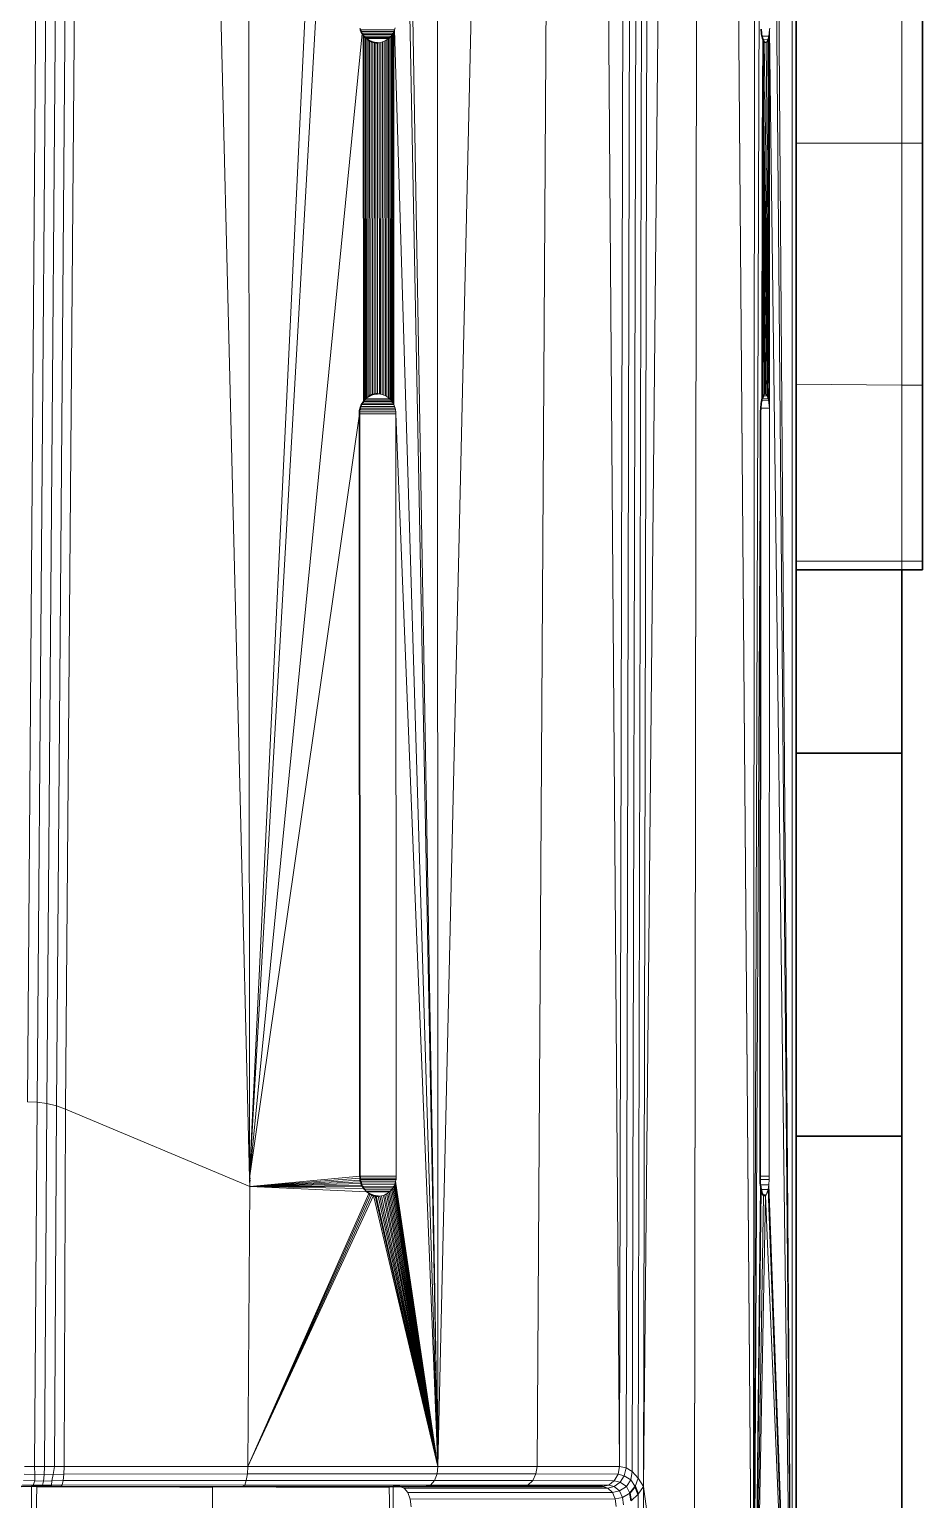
# Model space of a CAD drawing. Header units: inches. Extents: x 1 to 101, y 1 to 36.
# Drawn here: x 98.926 to 101.154, y 9.871 to 13.536 of the extents above; entities that cross this region are included whole.
import ezdxf

# ---------------------------------------------------------------- set-up
doc = ezdxf.new("R2010")
doc.units = ezdxf.units.IN
doc.header["$MEASUREMENT"] = 0
doc.layers.add('Default', color=7, linetype='Continuous')

msp = doc.modelspace()

# ---------------------------------------------------------------- linework, layer by layer
at = {"layer": 'Default', "color": 9, "lineweight": 0, "true_color": 0xcbcbcb, "transparency": 33554687}
for p, q in [((98.9209, 10.8628), (99.0297, 24.8128)), ((99.0297, 24.8128), (98.9209, 10.8628)), ((99.0546, 24.8127), (98.9454, 10.8617)), ((98.9454, 10.8617), (99.0546, 24.8127)), ((99.0794, 24.8126), (98.9697, 10.8582)), ((100.8382, 10.7772), (100.8382, 11.7314)), ((100.8382, 11.7314), (101.1015, 11.7314)), ((101.1015, 11.7314), (101.1015, 10.7772)), ((98.9209, 10.8628), (98.9454, 10.8617)), ((98.9454, 10.8617), (98.9209, 10.8628)), ((98.9454, 10.8617), (98.9387, 9.9537)), ((98.9387, 9.9537), (98.9454, 10.8617)), ((98.9697, 10.8582), (98.9454, 10.8617)), ((98.9454, 10.8617), (98.9697, 10.8582)), ((98.9697, 10.8582), (98.9635, 9.9537)), ((101.1015, 10.7772), (100.8382, 10.7772)), ((98.9387, 9.9537), (98.9138, 9.9537)), ((98.9635, 9.9537), (98.9387, 9.9537))]:
    msp.add_line(p, q, dxfattribs=at).dxf.unprotected_set("ltscale", 0)
at = {"layer": 'Default', "color": 7, "lineweight": 15, "ltscale": 5.289577, "transparency": 33554687}
for p, q in [((99.0297, 24.8128), (98.9209, 10.8628)), ((99.0546, 24.8127), (98.9454, 10.8617)), ((99.0794, 24.8126), (98.9697, 10.8582)), ((99.1041, 24.8125), (98.9934, 10.8523)), ((99.0162, 10.8441), (99.1285, 24.8124)), ((99.4669, 24.8113), (99.4751, 10.6724)), ((100.4323, 24.8171), (100.3978, 9.9537)), ((100.4139, 9.9504), (100.4488, 24.8172)), ((100.4296, 9.9407), (100.4643, 24.8173)), ((100.4442, 9.9249), (100.4787, 24.8173)), ((100.492, 24.8173), (100.4571, 9.9036)), ((99.9446, 9.9537), (99.9423, 24.7985)), ((100.192, 9.9537), (100.2853, 24.7609)), ((100.7312, 9.0087), (100.7424, 24.7424)), ((100.5835, 9.0087), (100.6049, 24.7325)), ((100.8286, 9.0419), (100.8265, 24.6963)), ((99.9446, 9.9537), (99.8332, 16.4057)), ((100.8286, 9.0419), (100.7741, 16.4057)), ((99.747, 16.3804), (99.4751, 10.6724)), ((100.7737, 15.4667), (100.8286, 9.0419)), ((99.4751, 10.6724), (99.7476, 15.4484)), ((99.8381, 15.4523), (99.9446, 9.9537)), ((100.7513, 15.4498), (100.7312, 9.0087)), ((101.1016, 14.0908), (101.1016, 13.2524)), ((99.7559, 13.5253), (99.4751, 10.6724)), ((99.7515, 13.535), (99.8365, 13.535)), ((99.7532, 13.5307), (99.8348, 13.5307)), ((99.7552, 13.5266), (99.8329, 13.5266)), ((99.7575, 13.5228), (99.8305, 13.5228)), ((99.8279, 13.5192), (99.8305, 13.5228)), ((99.8305, 13.5228), (99.8302, 12.6081)), ((99.8305, 13.5228), (99.8329, 13.5266)), ((99.8329, 13.5266), (99.8327, 12.6043)), ((99.8329, 13.5266), (99.8348, 13.5307)), ((99.8348, 13.5307), (99.8365, 13.535)), ((99.8348, 13.5307), (99.8348, 12.6003)), ((99.8365, 13.535), (99.8378, 13.5395)), ((99.8365, 13.535), (99.9446, 9.9537)), ((100.7719, 13.535), (100.77, 13.5192)), ((100.7718, 12.5917), (100.7719, 13.535)), ((100.7719, 13.535), (100.7725, 13.5389)), ((100.7719, 13.535), (100.8286, 9.0419)), ((99.7589, 12.6081), (99.7583, 13.5216)), ((99.7601, 13.5192), (99.8279, 13.5192)), ((99.7616, 12.6116), (99.761, 13.5181)), ((99.7631, 13.5159), (99.825, 13.5159)), ((99.7646, 12.6148), (99.764, 13.5149)), ((99.7662, 13.5129), (99.8219, 13.5129)), ((99.7667, 12.6168), (99.7672, 13.512)), ((99.7701, 12.6194), (99.7707, 13.5094)), ((99.7737, 12.6218), (99.7744, 13.5072)), ((99.7775, 12.6237), (99.7783, 13.5054)), ((99.7816, 12.6253), (99.7824, 13.504)), ((99.7857, 12.6264), (99.7867, 13.503)), ((99.7901, 12.6271), (99.7896, 13.5026)), ((99.794, 13.5023), (99.7985, 13.5026)), ((99.7945, 12.6273), (99.794, 13.5023)), ((99.7985, 13.5026), (99.8028, 13.5033)), ((99.7985, 13.5026), (99.799, 12.6271)), ((99.8028, 13.5033), (99.8019, 12.6267)), ((99.8028, 13.5033), (99.807, 13.5044)), ((99.807, 13.5044), (99.8061, 12.6257)), ((99.807, 13.5044), (99.811, 13.506)), ((99.811, 13.506), (99.8102, 12.6243)), ((99.811, 13.506), (99.8148, 13.5079)), ((99.8148, 13.5079), (99.8141, 12.6225)), ((99.8148, 13.5079), (99.8185, 13.5102)), ((99.8185, 13.5102), (99.8178, 12.6203)), ((99.8185, 13.5102), (99.8219, 13.5129)), ((99.8219, 13.5129), (99.8213, 12.6177)), ((99.8219, 13.5129), (99.825, 13.5159)), ((99.825, 13.5159), (99.8245, 12.6148)), ((99.825, 13.5159), (99.8279, 13.5192)), ((99.8279, 13.5192), (99.8275, 12.6116)), ((100.7529, 13.5192), (100.77, 13.5192)), ((100.7556, 13.5094), (100.7551, 13.2524)), ((100.7556, 13.5094), (100.7676, 13.5102)), ((100.7584, 13.2524), (100.7556, 13.5094)), ((100.7568, 13.2524), (100.7556, 13.5094)), ((100.7718, 12.5917), (100.7585, 13.504)), ((100.7647, 13.5044), (100.7637, 13.5033)), ((100.7718, 12.5917), (100.7637, 13.5033)), ((100.7676, 13.5102), (100.7647, 13.5044)), ((100.77, 13.5192), (100.7676, 13.5102)), ((100.7718, 12.5917), (100.7676, 13.5102)), ((100.7718, 12.5917), (100.77, 13.5192)), ((100.7551, 13.2524), (100.7541, 13.2524)), ((100.7576, 12.6271), (100.7541, 13.2524)), ((100.7568, 13.2524), (100.7551, 13.2524)), ((100.7627, 12.6267), (100.7551, 13.2524)), ((100.7551, 13.2524), (100.7597, 12.6271)), ((100.7584, 13.2524), (100.7568, 13.2524)), ((100.7658, 12.6225), (100.7568, 13.2524)), ((100.7718, 12.5917), (100.7584, 13.2524)), ((100.7684, 12.6148), (100.7584, 13.2524)), ((101.1016, 13.2524), (100.8382, 13.2524)), ((101.1016, 13.2524), (101.1016, 12.649)), ((101.1016, 13.2524), (101.1536, 13.2524)), ((101.1016, 12.649), (100.8382, 12.6512)), ((101.1016, 12.649), (101.1016, 12.21)), ((101.1536, 12.649), (101.1016, 12.649)), ((99.7589, 12.6081), (99.8302, 12.6081)), ((99.7616, 12.6116), (99.8275, 12.6116)), ((99.7646, 12.6148), (99.8245, 12.6148)), ((99.799, 12.6271), (99.7945, 12.6273)), ((99.8019, 12.6267), (99.799, 12.6271)), ((99.8061, 12.6257), (99.8019, 12.6267)), ((99.8102, 12.6243), (99.8061, 12.6257)), ((99.8141, 12.6225), (99.8102, 12.6243)), ((99.8178, 12.6203), (99.8141, 12.6225)), ((99.8213, 12.6177), (99.8178, 12.6203)), ((99.8245, 12.6148), (99.8213, 12.6177)), ((99.8245, 12.6148), (99.8275, 12.6116)), ((99.8302, 12.6081), (99.8275, 12.6116)), ((99.8327, 12.6043), (99.8302, 12.6081)), ((100.7525, 12.611), (100.7692, 12.6116)), ((100.7534, 12.6148), (100.7684, 12.6148)), ((100.7564, 12.6224), (100.7658, 12.6225)), ((100.7576, 12.6253), (100.7576, 12.6271)), ((100.7597, 12.6271), (100.7627, 12.6267)), ((100.7627, 12.6267), (100.7658, 12.6225)), ((100.7658, 12.6225), (100.7684, 12.6148)), ((100.7692, 12.6116), (100.7684, 12.6148)), ((100.7692, 12.6116), (100.7718, 12.5917)), ((99.7493, 12.5773), (99.4751, 10.6724)), ((99.8398, 12.5773), (99.7493, 12.5773)), ((99.7495, 12.5823), (99.8396, 12.5823)), ((99.7502, 12.587), (99.839, 12.587)), ((99.7512, 12.5917), (99.8379, 12.5917)), ((99.7526, 12.5961), (99.8365, 12.5961)), ((99.7544, 12.6003), (99.8348, 12.6003)), ((99.7565, 12.6043), (99.8327, 12.6043)), ((99.8327, 12.6043), (99.8348, 12.6003)), ((99.8365, 12.5961), (99.8348, 12.6003)), ((99.8379, 12.5917), (99.8365, 12.5961)), ((99.839, 12.587), (99.8379, 12.5917)), ((99.8396, 12.5823), (99.839, 12.587)), ((99.8398, 12.5773), (99.8396, 12.5823)), ((99.8409, 10.6773), (99.8398, 12.5773)), ((99.9446, 9.9537), (99.8398, 12.5773)), ((100.7501, 12.5915), (100.7718, 12.5917)), ((100.7718, 12.5917), (100.771, 10.6773)), ((100.7493, 12.5538), (100.7312, 9.0087)), ((101.1016, 12.21), (100.8382, 12.21)), ((101.1016, 12.21), (101.1016, 12.1884)), ((101.1016, 12.21), (101.1536, 12.21)), ((98.9454, 10.8617), (98.9209, 10.8628)), ((98.9387, 9.9537), (98.9454, 10.8617)), ((98.9454, 10.8617), (98.9697, 10.8582)), ((98.9635, 9.9537), (98.9697, 10.8582)), ((98.9697, 10.8582), (98.9934, 10.8523)), ((98.9882, 9.9537), (98.9934, 10.8523)), ((98.9934, 10.8523), (99.0162, 10.8441)), ((99.0128, 9.9537), (99.0162, 10.8441)), ((99.0162, 10.8441), (99.4756, 10.6514)), ((99.4751, 10.6724), (99.4752, 10.6676)), ((99.4751, 10.6724), (99.4786, 10.6724)), ((99.4752, 10.6676), (99.4753, 10.663)), ((99.4752, 10.6676), (99.4779, 10.6676)), ((99.7504, 10.6773), (99.4756, 10.6514)), ((99.4756, 10.6514), (99.7506, 10.6724)), ((99.7512, 10.6676), (99.4756, 10.6514)), ((99.7504, 10.6773), (99.8409, 10.6773)), ((99.7506, 10.6724), (99.8407, 10.6724)), ((99.751, 10.6692), (99.8403, 10.6692)), ((99.7519, 10.6645), (99.8394, 10.6645)), ((99.8394, 10.6645), (99.8382, 10.66)), ((99.8403, 10.6692), (99.8394, 10.6645)), ((99.8394, 10.6645), (99.9446, 9.9537)), ((99.8407, 10.6724), (99.8403, 10.6692)), ((99.8407, 10.6724), (99.8409, 10.6773)), ((100.7481, 10.6771), (100.771, 10.6773)), ((100.7483, 10.6688), (100.7708, 10.6692)), ((100.7708, 10.6692), (100.7699, 10.6557)), ((100.771, 10.6773), (100.7708, 10.6692)), ((99.4756, 10.6514), (99.4707, 9.9537)), ((99.7724, 10.6344), (99.4707, 9.9537)), ((99.7761, 10.6322), (99.4707, 9.9537)), ((99.4707, 9.9537), (99.78, 10.6304)), ((99.4707, 9.9537), (99.7841, 10.629)), ((99.4753, 10.663), (99.4754, 10.6586)), ((99.4753, 10.663), (99.4772, 10.663)), ((99.4754, 10.6586), (99.4756, 10.6514)), ((99.4754, 10.6586), (99.4766, 10.6586)), ((99.4756, 10.6514), (99.7523, 10.663)), ((99.7537, 10.6586), (99.4756, 10.6514)), ((99.4756, 10.6514), (99.7554, 10.6543)), ((99.7576, 10.6503), (99.4756, 10.6514)), ((99.76, 10.6466), (99.4756, 10.6514)), ((99.7679, 10.6379), (99.4756, 10.6514)), ((99.753, 10.6608), (99.8382, 10.66)), ((99.7545, 10.6564), (99.8365, 10.6557)), ((99.7565, 10.6523), (99.8345, 10.6516)), ((99.7588, 10.6484), (99.8322, 10.6478)), ((99.7613, 10.6448), (99.8296, 10.6442)), ((99.7657, 10.6399), (99.8267, 10.6409)), ((99.7679, 10.6379), (99.8236, 10.6379)), ((99.7841, 10.629), (99.9446, 9.9537)), ((99.7883, 10.628), (99.9446, 9.9537)), ((99.9446, 9.9537), (99.7912, 10.6276)), ((99.8001, 10.6276), (99.7957, 10.6273)), ((99.8045, 10.6283), (99.8001, 10.6276)), ((99.9446, 9.9537), (99.8001, 10.6276)), ((99.8087, 10.6294), (99.8045, 10.6283)), ((99.8045, 10.6283), (99.9446, 9.9537)), ((99.8127, 10.631), (99.8087, 10.6294)), ((99.9446, 9.9537), (99.8087, 10.6294)), ((99.8165, 10.6329), (99.8127, 10.631)), ((99.8127, 10.631), (99.9446, 9.9537)), ((99.8201, 10.6352), (99.8165, 10.6329)), ((99.9446, 9.9537), (99.8165, 10.6329)), ((99.8236, 10.6379), (99.8201, 10.6352)), ((99.8201, 10.6352), (99.9446, 9.9537)), ((99.8267, 10.6409), (99.8236, 10.6379)), ((99.9446, 9.9537), (99.8236, 10.6379)), ((99.8296, 10.6442), (99.8267, 10.6409)), ((99.8267, 10.6409), (99.9446, 9.9537)), ((99.8322, 10.6478), (99.8296, 10.6442)), ((99.9446, 9.9537), (99.8296, 10.6442)), ((99.8345, 10.6516), (99.8322, 10.6478)), ((99.8322, 10.6478), (99.9446, 9.9537)), ((99.8365, 10.6557), (99.8345, 10.6516)), ((99.9446, 9.9537), (99.8345, 10.6516)), ((99.8382, 10.66), (99.8365, 10.6557)), ((99.8365, 10.6557), (99.9446, 9.9537)), ((99.9446, 9.9537), (99.8382, 10.66)), ((100.7312, 9.0087), (100.7493, 10.6554)), ((100.7512, 10.6431), (100.7312, 9.0087)), ((100.7312, 9.0087), (100.7566, 10.629)), ((100.7312, 9.0087), (100.7617, 10.6283)), ((100.7493, 10.6554), (100.7699, 10.6557)), ((100.751, 10.6442), (100.7681, 10.6442)), ((100.7512, 10.6431), (100.7681, 10.6442)), ((100.7551, 10.6317), (100.7636, 10.631)), ((100.7617, 10.6283), (100.7627, 10.6296)), ((100.7617, 10.6283), (100.8286, 9.0419)), ((100.7627, 10.6296), (100.7636, 10.631)), ((100.7681, 10.6442), (100.7636, 10.631)), ((100.7699, 10.6557), (100.7681, 10.6442)), ((100.7681, 10.6442), (100.8286, 9.0419)), ((100.8286, 9.0419), (100.7699, 10.6557)), ((99.7957, 10.6273), (99.9446, 9.9537)), ((98.913, 9.9346), (98.9397, 9.9337)), ((98.9138, 9.9537), (98.9387, 9.9537)), ((98.9397, 9.9337), (98.9387, 9.9537)), ((98.9387, 9.9537), (98.9635, 9.9537)), ((98.9397, 9.9177), (98.9397, 9.9337)), ((98.9397, 9.9337), (98.9629, 9.9327)), ((98.9629, 9.9327), (98.9612, 9.9168)), ((98.9635, 9.9537), (98.9629, 9.9327)), ((98.9629, 9.9327), (98.9856, 9.9337)), ((98.9635, 9.9537), (98.9882, 9.9537)), ((98.9856, 9.9337), (98.982, 9.9177)), ((98.9882, 9.9537), (98.9856, 9.9337)), ((98.9856, 9.9337), (99.012, 9.9346)), ((99.0128, 9.9537), (98.9882, 9.9537)), ((99.012, 9.9346), (99.0103, 9.9184)), ((99.0128, 9.9537), (99.012, 9.9346)), ((99.012, 9.9346), (99.4697, 9.9353)), ((99.4707, 9.9537), (99.0128, 9.9537)), ((99.4697, 9.9353), (99.467, 9.9184)), ((99.4707, 9.9537), (99.4697, 9.9353)), ((99.4697, 9.9353), (99.9426, 9.9353)), ((99.4707, 9.9537), (99.9446, 9.9537)), ((99.9362, 9.9184), (99.9426, 9.9353)), ((99.9426, 9.9353), (99.9446, 9.9537)), ((99.9426, 9.9353), (100.1894, 9.9353)), ((100.192, 9.9537), (99.9446, 9.9537)), ((100.1812, 9.9184), (100.1894, 9.9353)), ((100.1894, 9.9353), (100.192, 9.9537)), ((100.1894, 9.9353), (100.394, 9.9344)), ((100.3978, 9.9537), (100.192, 9.9537)), ((100.394, 9.9344), (100.3847, 9.9181)), ((100.394, 9.9344), (100.3978, 9.9537)), ((100.4097, 9.9307), (100.394, 9.9344)), ((100.3978, 9.9537), (100.4139, 9.9504)), ((100.4139, 9.9504), (100.4097, 9.9307)), ((100.4296, 9.9407), (100.4139, 9.9504)), ((100.4259, 9.9202), (100.4296, 9.9407)), ((100.4296, 9.9407), (100.4442, 9.9249)), ((98.9354, 9.9074), (98.9084, 9.9075)), ((98.9111, 9.9184), (98.9397, 9.9177)), ((98.9311, 9.9042), (98.9354, 9.9074)), ((98.9311, 9.9042), (98.9311, 9.3822)), ((98.9354, 9.9074), (98.9397, 9.9177)), ((98.9587, 9.9071), (98.9354, 9.9074)), ((98.9397, 9.9177), (98.9612, 9.9168)), ((98.9587, 9.9071), (98.9555, 9.9037)), ((98.9612, 9.9168), (98.9587, 9.9071)), ((98.9814, 9.9074), (98.9587, 9.9071)), ((98.982, 9.9177), (98.9612, 9.9168)), ((98.9814, 9.9074), (98.9803, 9.9037)), ((98.982, 9.9177), (98.9814, 9.9074)), ((99.0078, 9.9075), (98.9814, 9.9074)), ((99.0103, 9.9184), (98.982, 9.9177)), ((99.0049, 9.9037), (99.0078, 9.9075)), ((99.0103, 9.9184), (99.0078, 9.9075)), ((99.0078, 9.9075), (99.4629, 9.9072)), ((99.0103, 9.9184), (99.467, 9.9184)), ((99.383, 9.9032), (99.3822, 9.3408)), ((99.4629, 9.9072), (99.4586, 9.9037)), ((99.467, 9.9184), (99.4629, 9.9072)), ((99.4629, 9.9072), (99.9265, 9.9072)), ((99.467, 9.9184), (99.9362, 9.9184)), ((99.8324, 9.5109), (99.8328, 9.9037)), ((100.3687, 9.8998), (99.8605, 9.8996)), ((99.9159, 9.9037), (99.9265, 9.9072)), ((99.9265, 9.9072), (99.9362, 9.9184)), ((99.9265, 9.9072), (100.1688, 9.9072)), ((99.9362, 9.9184), (100.1812, 9.9184)), ((100.1554, 9.9037), (100.1688, 9.9072)), ((100.1688, 9.9072), (100.1812, 9.9184)), ((100.1688, 9.9072), (100.371, 9.9074)), ((100.1812, 9.9184), (100.3847, 9.9181)), ((100.371, 9.9074), (100.3551, 9.9037)), ((100.3551, 9.9037), (100.3687, 9.8998)), ((100.3844, 9.9037), (100.3687, 9.8998)), ((100.3687, 9.8998), (100.38, 9.8888)), ((100.371, 9.9074), (100.3785, 9.9133)), ((100.371, 9.9074), (100.3844, 9.9037)), ((100.3785, 9.9133), (100.3847, 9.9181)), ((100.3844, 9.9037), (100.3993, 9.9146)), ((100.3974, 9.8928), (100.3844, 9.9037)), ((100.3847, 9.9181), (100.3993, 9.9146)), ((100.4155, 9.904), (100.3974, 9.8928)), ((100.3993, 9.9146), (100.4097, 9.9307)), ((100.3993, 9.9146), (100.4155, 9.904)), ((100.4097, 9.9307), (100.4259, 9.9202)), ((100.4259, 9.9202), (100.4155, 9.904)), ((100.4237, 9.887), (100.4155, 9.904)), ((100.4259, 9.9202), (100.4368, 9.9041)), ((100.4442, 9.9249), (100.4368, 9.9041)), ((100.4571, 9.9036), (100.4442, 9.9249)), ((100.4571, 9.9036), (100.4442, 9.8846)), ((100.4568, 9.0087), (100.4571, 9.9036)), ((100.4571, 9.9036), (100.5835, 9.0087)), ((100.38, 9.8888), (99.8696, 9.8888)), ((100.3872, 9.8726), (99.8756, 9.8725)), ((100.38, 9.8888), (100.3974, 9.8928)), ((100.3872, 9.8726), (100.38, 9.8888)), ((100.405, 9.8763), (100.3872, 9.8726)), ((100.3891, 9.8539), (100.3872, 9.8726)), ((100.3974, 9.8928), (100.405, 9.8763)), ((100.405, 9.8763), (100.4237, 9.887)), ((100.4073, 9.8577), (100.405, 9.8763)), ((100.4442, 9.8846), (100.4443, 9.0087))]:
    msp.add_line(p, q, dxfattribs=at)
at = {"layer": 'Default', "color": 9, "lineweight": 0, "true_color": 0xcacaca, "transparency": 33554687}
for p, q in [((98.9697, 10.8582), (99.0794, 24.8126)), ((99.1041, 24.8125), (98.9934, 10.8523)), ((98.9635, 9.9537), (98.9697, 10.8582)), ((98.9697, 10.8582), (98.9934, 10.8523)), ((98.9934, 10.8523), (98.9697, 10.8582)), ((98.9934, 10.8523), (98.9882, 9.9537)), ((98.9882, 9.9537), (98.9635, 9.9537))]:
    msp.add_line(p, q, dxfattribs=at).dxf.unprotected_set("ltscale", 0)
at = {"layer": 'Default', "color": 9, "lineweight": 0, "true_color": 0xc9c9c9, "transparency": 33554687}
for p, q in [((98.9934, 10.8523), (99.1041, 24.8125)), ((99.0162, 10.8441), (99.1285, 24.8124)), ((99.1285, 24.8124), (99.0162, 10.8441)), ((99.1285, 24.8124), (99.4751, 10.6724)), ((98.9882, 9.9537), (98.9934, 10.8523)), ((98.9934, 10.8523), (99.0162, 10.8441)), ((99.0162, 10.8441), (98.9934, 10.8523)), ((99.0162, 10.8441), (99.0128, 9.9537)), ((99.0128, 9.9537), (99.0162, 10.8441)), ((99.0162, 10.8441), (99.4756, 10.6514)), ((99.4756, 10.6514), (99.0162, 10.8441)), ((99.4751, 10.6724), (99.4752, 10.6676)), ((99.4752, 10.6676), (99.4753, 10.663)), ((99.4756, 10.6514), (99.4707, 9.9537)), ((99.4753, 10.663), (99.4754, 10.6586)), ((99.4754, 10.6586), (99.4756, 10.6514)), ((99.0128, 9.9537), (98.9882, 9.9537)), ((99.0103, 9.9184), (99.012, 9.9346)), ((99.012, 9.9346), (99.4697, 9.9353)), ((99.4707, 9.9537), (99.0128, 9.9537)), ((99.4697, 9.9353), (99.467, 9.9184)), ((98.9311, 9.3822), (98.9445, 9.9037)), ((98.9445, 9.9037), (98.9555, 9.9037)), ((98.9555, 9.9037), (98.9803, 9.9037)), ((98.9803, 9.9037), (99.0049, 9.9037)), ((99.0049, 9.9037), (99.3012, 9.9032)), ((99.467, 9.9184), (99.0103, 9.9184)), ((99.3012, 9.9032), (99.3238, 9.9033)), ((99.3238, 9.9033), (99.383, 9.9032)), ((99.383, 9.9032), (99.3822, 9.3408))]:
    msp.add_line(p, q, dxfattribs=at).dxf.unprotected_set("ltscale", 0)
at = {"layer": 'Default', "color": 9, "lineweight": 0, "true_color": 0xc8c8c8, "transparency": 33554687}
for p, q in [((99.4751, 10.6724), (99.1285, 24.8124)), ((99.4669, 24.8113), (99.4751, 10.6724))]:
    msp.add_line(p, q, dxfattribs=at).dxf.unprotected_set("ltscale", 0)
at = {"layer": 'Default', "color": 9, "lineweight": 0, "true_color": 0xbbbbbb, "transparency": 33554687}
for p, q in [((99.4751, 10.6724), (99.4669, 24.8113)), ((99.747, 16.3804), (99.4751, 10.6724))]:
    msp.add_line(p, q, dxfattribs=at).dxf.unprotected_set("ltscale", 0)
at = {"layer": 'Default', "color": 251, "lineweight": 0, "true_color": 0x676767, "transparency": 33554687}
for p, q in [((100.3978, 9.9537), (100.4323, 24.8171)), ((100.4139, 9.9504), (100.4488, 24.8172)), ((100.4488, 24.8172), (100.4139, 9.9504)), ((100.4643, 24.8173), (100.4296, 9.9407)), ((100.7312, 9.0087), (100.7513, 15.4498)), ((100.7509, 13.5363), (100.7517, 13.5253)), ((100.7517, 13.5253), (100.7529, 13.5192)), ((100.7529, 13.5192), (100.7531, 13.5178)), ((100.7531, 13.5178), (100.7543, 13.5137)), ((100.7556, 13.5094), (100.7541, 13.2524)), ((100.7543, 13.5137), (100.7556, 13.5094)), ((100.7541, 13.2524), (100.7534, 12.6148)), ((100.752, 12.6084), (100.7509, 12.603)), ((100.7525, 12.611), (100.752, 12.6084)), ((100.753, 12.6134), (100.7525, 12.611)), ((100.7534, 12.6148), (100.753, 12.6134)), ((100.7494, 12.5773), (100.7493, 12.5538)), ((100.7501, 12.5915), (100.7494, 12.5823)), ((100.7494, 12.5823), (100.7494, 12.5773)), ((100.7509, 12.603), (100.7501, 12.5915)), ((100.7493, 12.5538), (100.7312, 9.0087)), ((100.7312, 9.0087), (100.7493, 12.5538)), ((100.7493, 12.5538), (100.7481, 10.6771)), ((100.7481, 10.6771), (100.7481, 10.6724)), ((100.7481, 10.6724), (100.7483, 10.6688)), ((100.7483, 10.6688), (100.7488, 10.6586)), ((100.7493, 10.6554), (100.7312, 9.0087)), ((100.7488, 10.6586), (100.7493, 10.6554)), ((100.4139, 9.9504), (100.3978, 9.9537)), ((100.4296, 9.9407), (100.4139, 9.9504))]:
    msp.add_line(p, q, dxfattribs=at).dxf.unprotected_set("ltscale", 0)
at = {"layer": 'Default', "color": 253, "lineweight": 0, "true_color": 0x9a9a9a, "transparency": 33554687}
for p, q in [((100.4323, 24.8171), (100.3978, 9.9537)), ((100.3978, 9.9537), (100.2853, 24.7609))]:
    msp.add_line(p, q, dxfattribs=at).dxf.unprotected_set("ltscale", 0)
at = {"layer": 'Default', "color": 252, "lineweight": 0, "true_color": 0x989898, "transparency": 33554687}
for p, q in [((100.4296, 9.9407), (100.4643, 24.8173)), ((100.4787, 24.8173), (100.4442, 9.9249)), ((100.4442, 9.9249), (100.4296, 9.9407))]:
    msp.add_line(p, q, dxfattribs=at).dxf.unprotected_set("ltscale", 0)
at = {"layer": 'Default', "color": 252, "lineweight": 0, "true_color": 0x929292, "transparency": 33554687}
for p, q in [((100.4442, 9.9249), (100.4787, 24.8173)), ((100.492, 24.8173), (100.4571, 9.9036)), ((100.4571, 9.9036), (100.4442, 9.9249))]:
    msp.add_line(p, q, dxfattribs=at).dxf.unprotected_set("ltscale", 0)
at = {"layer": 'Default', "color": 252, "lineweight": 0, "true_color": 0x8c8c8c, "transparency": 33554687}
for p, q in [((100.4571, 9.9036), (100.492, 24.8173)), ((100.6049, 24.7325), (100.4571, 9.9036)), ((99.7493, 12.5773), (99.8398, 12.5773)), ((99.7504, 10.6773), (99.7493, 12.5773)), ((99.8398, 12.5773), (99.8409, 10.6773)), ((99.8409, 10.6773), (99.7504, 10.6773))]:
    msp.add_line(p, q, dxfattribs=at).dxf.unprotected_set("ltscale", 0)
at = {"layer": 'Default', "color": 253, "lineweight": 0, "true_color": 0xacacac, "transparency": 33554687}
for p, q in [((99.9446, 9.9537), (99.9423, 24.7985)), ((100.2853, 24.7609), (99.9446, 9.9537))]:
    msp.add_line(p, q, dxfattribs=at).dxf.unprotected_set("ltscale", 0)
at = {"layer": 'Default', "color": 9, "lineweight": 0, "true_color": 0xbcbcbc, "transparency": 33554687}
for p, q in [((99.9423, 24.7985), (99.9446, 9.9537)), ((99.9446, 9.9537), (99.8332, 16.4057)), ((99.8332, 16.4057), (99.9446, 9.9537)), ((99.4751, 10.6724), (99.747, 16.3804)), ((99.7476, 15.4484), (99.4751, 10.6724)), ((99.4751, 10.6724), (99.7476, 15.4484)), ((99.9446, 9.9537), (99.8381, 15.4523)), ((99.7559, 13.5253), (99.4751, 10.6724)), ((99.4751, 10.6724), (99.7559, 13.5253)), ((99.7506, 13.538), (99.7515, 13.535)), ((99.7515, 13.535), (99.752, 13.5336)), ((99.752, 13.5336), (99.7532, 13.5307)), ((99.7532, 13.5307), (99.7538, 13.5293)), ((99.7538, 13.5293), (99.7552, 13.5266)), ((99.7552, 13.5266), (99.7559, 13.5253)), ((99.7559, 13.5253), (99.7575, 13.5228)), ((99.7575, 13.5228), (99.7583, 13.5216)), ((99.7583, 13.5216), (99.7589, 12.6081)), ((99.758, 12.6069), (99.7565, 12.6043)), ((99.7589, 12.6081), (99.758, 12.6069)), ((99.7493, 12.5773), (99.4751, 10.6724)), ((99.4751, 10.6724), (99.7493, 12.5773)), ((99.7495, 12.5823), (99.7493, 12.5773)), ((99.7493, 12.5773), (99.7504, 10.6773)), ((99.7502, 12.587), (99.7495, 12.5855)), ((99.7495, 12.5855), (99.7495, 12.5823)), ((99.7508, 12.5901), (99.7502, 12.587)), ((99.7512, 12.5917), (99.7508, 12.5901)), ((99.752, 12.5946), (99.7512, 12.5917)), ((99.7526, 12.5961), (99.752, 12.5946)), ((99.7537, 12.5989), (99.7526, 12.5961)), ((99.7544, 12.6003), (99.7537, 12.5989)), ((99.7557, 12.603), (99.7544, 12.6003)), ((99.7565, 12.6043), (99.7557, 12.603)), ((99.4752, 10.6676), (99.4751, 10.6724)), ((99.4753, 10.663), (99.4752, 10.6676)), ((99.7504, 10.6773), (99.4756, 10.6514)), ((99.4707, 9.9537), (99.4756, 10.6514)), ((99.7724, 10.6344), (99.4707, 9.9537)), ((99.4707, 9.9537), (99.7841, 10.629)), ((99.4754, 10.6586), (99.4753, 10.663)), ((99.4756, 10.6514), (99.4754, 10.6586)), ((99.4756, 10.6514), (99.7679, 10.6379)), ((99.7679, 10.6379), (99.4756, 10.6514)), ((99.4756, 10.6514), (99.76, 10.6466)), ((99.76, 10.6466), (99.7613, 10.6448)), ((99.7613, 10.6448), (99.7627, 10.6431)), ((99.7627, 10.6431), (99.7642, 10.6415)), ((99.7642, 10.6415), (99.7657, 10.6399)), ((99.7657, 10.6399), (99.7679, 10.6379)), ((99.7679, 10.6379), (99.7689, 10.637)), ((99.7689, 10.637), (99.7724, 10.6344)), ((99.7841, 10.629), (99.9446, 9.9537)), ((99.9446, 9.9537), (99.4707, 9.9537))]:
    msp.add_line(p, q, dxfattribs=at).dxf.unprotected_set("ltscale", 0)
at = {"layer": 'Default', "color": 253, "lineweight": 0, "true_color": 0xafafaf, "transparency": 33554687}
for p, q in [((99.9446, 9.9537), (100.2853, 24.7609)), ((100.2853, 24.7609), (100.192, 9.9537)), ((100.192, 9.9537), (99.9446, 9.9537))]:
    msp.add_line(p, q, dxfattribs=at).dxf.unprotected_set("ltscale", 0)
at = {"layer": 'Default', "color": 253, "lineweight": 0, "true_color": 0xa6a6a6, "transparency": 33554687}
for p, q in [((100.192, 9.9537), (100.2853, 24.7609)), ((100.2853, 24.7609), (100.3978, 9.9537)), ((100.3978, 9.9537), (100.192, 9.9537))]:
    msp.add_line(p, q, dxfattribs=at).dxf.unprotected_set("ltscale", 0)
at = {"layer": 'Default', "color": 8, "lineweight": 0, "true_color": 0x7d7d7d, "transparency": 33554687}
for p, q in [((100.7312, 9.0087), (100.7424, 24.7424)), ((100.7424, 24.7424), (100.7312, 9.0087)), ((100.7312, 9.0087), (100.6049, 24.7325)), ((100.7513, 15.4498), (100.7312, 9.0087))]:
    msp.add_line(p, q, dxfattribs=at).dxf.unprotected_set("ltscale", 0)
at = {"layer": 'Default', "color": 252, "lineweight": 0, "true_color": 0x878787, "transparency": 33554687}
for p, q in [((100.4571, 9.9036), (100.6049, 24.7325)), ((100.6049, 24.7325), (100.5835, 9.0087)), ((100.8382, 12.6512), (100.8382, 13.2524)), ((100.8382, 13.2524), (101.1016, 13.2524)), ((101.1016, 12.649), (101.1016, 13.2524)), ((101.1016, 13.2524), (101.1536, 13.2524)), ((101.1016, 13.2524), (101.1016, 12.649)), ((101.1536, 13.2524), (101.1536, 12.649)), ((101.1016, 12.649), (100.8382, 12.6512)), ((101.1536, 12.649), (101.1016, 12.649)), ((100.4442, 9.8846), (100.4571, 9.9036)), ((100.4571, 9.9036), (100.4568, 9.0087)), ((100.4568, 9.0087), (100.4571, 9.9036)), ((100.4571, 9.9036), (100.5835, 9.0087)), ((100.5835, 9.0087), (100.4571, 9.9036)), ((100.4443, 9.0087), (100.4442, 9.8846))]:
    msp.add_line(p, q, dxfattribs=at).dxf.unprotected_set("ltscale", 0)
at = {"layer": 'Default', "color": 8, "lineweight": 0, "true_color": 0x7a7a7a, "transparency": 33554687}
for p, q in [((100.5835, 9.0087), (100.6049, 24.7325)), ((100.6049, 24.7325), (100.7312, 9.0087))]:
    msp.add_line(p, q, dxfattribs=at).dxf.unprotected_set("ltscale", 0)
at = {"layer": 'Default', "color": 251, "lineweight": 0, "true_color": 0x626262, "transparency": 33554687}
for p, q in [((100.8286, 9.0419), (100.8265, 24.6963)), ((100.8382, 13.8371), (100.8382, 13.2524)), ((100.7718, 12.5917), (100.7719, 13.535)), ((100.7719, 13.535), (100.8286, 9.0419)), ((100.7556, 13.5094), (100.7585, 13.504)), ((100.7584, 13.2524), (100.7556, 13.5094)), ((100.7585, 13.504), (100.7718, 12.5917)), ((100.7718, 12.5917), (100.7584, 13.2524)), ((100.8382, 13.2524), (100.8382, 12.6512)), ((100.8382, 12.6512), (100.8382, 12.21)), ((100.771, 10.6773), (100.7718, 12.5917)), ((100.8382, 12.21), (100.8382, 12.1884)), ((100.8382, 12.1884), (100.8382, 11.7314)), ((100.8382, 11.7314), (100.8382, 10.7772)), ((100.8382, 10.7772), (100.8382, 9.6289)), ((100.7699, 10.6557), (100.7708, 10.6692)), ((100.7708, 10.6692), (100.771, 10.6773)), ((100.7312, 9.0087), (100.7617, 10.6283)), ((100.7617, 10.6283), (100.7627, 10.6296)), ((100.8286, 9.0419), (100.7617, 10.6283)), ((100.7617, 10.6283), (100.8286, 9.0419)), ((100.7627, 10.6296), (100.7636, 10.631)), ((100.7636, 10.631), (100.7681, 10.6442)), ((100.7681, 10.6442), (100.8286, 9.0419)), ((100.8286, 9.0419), (100.7699, 10.6557))]:
    msp.add_line(p, q, dxfattribs=at).dxf.unprotected_set("ltscale", 0)
at = {"layer": 'Default', "color": 251, "lineweight": 0, "true_color": 0x5f5f5f, "transparency": 33554687}
for p, q in [((100.8265, 24.6963), (100.8286, 9.0419)), ((100.8286, 9.0419), (100.7741, 16.4057)), ((100.7741, 16.4057), (100.8286, 9.0419)), ((100.7737, 15.4667), (100.8286, 9.0419)), ((100.8286, 9.0419), (100.7737, 15.4667)), ((100.7719, 13.535), (100.7725, 13.5389)), ((100.8286, 9.0419), (100.7719, 13.535))]:
    msp.add_line(p, q, dxfattribs=at).dxf.unprotected_set("ltscale", 0)
at = {"layer": 'Default', "color": 9, "lineweight": 0, "true_color": 0xb8b8b8, "transparency": 33554687}
for p, q in [((99.8381, 15.4523), (99.9446, 9.9537)), ((99.8348, 13.5307), (99.8365, 13.535)), ((99.8348, 12.6003), (99.8348, 13.5307)), ((99.8365, 13.535), (99.8378, 13.5395)), ((99.9446, 9.9537), (99.8365, 13.535)), ((99.8365, 13.535), (99.9446, 9.9537)), ((99.8365, 12.5961), (99.8348, 12.6003)), ((99.8379, 12.5917), (99.8365, 12.5961)), ((99.839, 12.587), (99.8379, 12.5917)), ((99.8396, 12.5823), (99.839, 12.587)), ((99.8398, 12.5773), (99.8396, 12.5823)), ((99.9446, 9.9537), (99.8398, 12.5773)), ((99.8409, 10.6773), (99.8398, 12.5773)), ((99.8398, 12.5773), (99.9446, 9.9537)), ((99.8394, 10.6645), (99.8403, 10.6692)), ((99.9446, 9.9537), (99.8394, 10.6645)), ((99.8403, 10.6692), (99.8407, 10.6724)), ((99.8407, 10.6724), (99.8409, 10.6773))]:
    msp.add_line(p, q, dxfattribs=at).dxf.unprotected_set("ltscale", 0)
at = {"layer": 'Default', "color": 253, "lineweight": 0, "transparency": 33554687}
for p, q in [((101.1016, 14.0908), (101.1016, 13.2524)), ((101.1016, 13.2524), (101.1016, 14.0908)), ((101.1536, 14.0908), (101.1536, 13.2524)), ((100.8382, 13.2524), (100.8382, 13.8371)), ((101.1016, 13.2524), (100.8382, 13.2524)), ((101.1536, 13.2524), (101.1016, 13.2524)), ((99.9426, 9.9353), (99.9446, 9.9537)), ((100.1894, 9.9353), (99.9426, 9.9353)), ((99.9446, 9.9537), (100.192, 9.9537)), ((100.192, 9.9537), (100.1894, 9.9353))]:
    msp.add_line(p, q, dxfattribs=at).dxf.unprotected_set("ltscale", 0)
at = {"layer": 'Default', "color": 7, "lineweight": 35, "ltscale": 5.289577, "transparency": 33554687}
for p, q in [((101.1536, 14.0908), (101.1536, 13.2524)), ((100.8382, 13.8371), (100.8382, 13.2524)), ((99.7506, 13.538), (99.7515, 13.535)), ((99.7515, 13.535), (99.752, 13.5336)), ((99.752, 13.5336), (99.7532, 13.5307)), ((99.7532, 13.5307), (99.7538, 13.5293)), ((99.7538, 13.5293), (99.7552, 13.5266)), ((99.7552, 13.5266), (99.7559, 13.5253)), ((99.7559, 13.5253), (99.7575, 13.5228)), ((99.7575, 13.5228), (99.7583, 13.5216)), ((100.7517, 13.5253), (100.7509, 13.5363)), ((100.7529, 13.5192), (100.7517, 13.5253)), ((99.7583, 13.5216), (99.7601, 13.5192)), ((99.7601, 13.5192), (99.761, 13.5181)), ((99.761, 13.5181), (99.7631, 13.5159)), ((99.7631, 13.5159), (99.764, 13.5149)), ((99.764, 13.5149), (99.7662, 13.5129)), ((99.7662, 13.5129), (99.7672, 13.512)), ((99.7672, 13.512), (99.7707, 13.5094)), ((99.7707, 13.5094), (99.7744, 13.5072)), ((99.7744, 13.5072), (99.7783, 13.5054)), ((99.7783, 13.5054), (99.7824, 13.504)), ((99.7824, 13.504), (99.7867, 13.503)), ((99.7867, 13.503), (99.7896, 13.5026)), ((99.7896, 13.5026), (99.794, 13.5023)), ((100.7531, 13.5178), (100.7529, 13.5192)), ((100.7543, 13.5137), (100.7531, 13.5178)), ((100.7541, 13.2524), (100.7556, 13.5094)), ((100.7556, 13.5094), (100.7543, 13.5137)), ((100.7585, 13.504), (100.7556, 13.5094)), ((100.7637, 13.5033), (100.7585, 13.504)), ((100.7534, 12.6148), (100.7541, 13.2524)), ((100.8382, 13.2524), (100.8382, 12.6512)), ((101.1536, 12.649), (101.1536, 13.2524)), ((100.8382, 12.21), (100.8382, 12.6512)), ((101.1536, 12.21), (101.1536, 12.649)), ((99.758, 12.6069), (99.7565, 12.6043)), ((99.7589, 12.6081), (99.758, 12.6069)), ((99.7606, 12.6105), (99.7589, 12.6081)), ((99.7616, 12.6116), (99.7606, 12.6105)), ((99.7635, 12.6138), (99.7616, 12.6116)), ((99.7646, 12.6148), (99.7635, 12.6138)), ((99.7667, 12.6168), (99.7646, 12.6148)), ((99.7701, 12.6194), (99.7667, 12.6168)), ((99.7737, 12.6218), (99.7701, 12.6194)), ((99.7775, 12.6237), (99.7737, 12.6218)), ((99.7816, 12.6253), (99.7775, 12.6237)), ((99.7857, 12.6264), (99.7816, 12.6253)), ((99.7901, 12.6271), (99.7857, 12.6264)), ((99.7945, 12.6273), (99.7901, 12.6271)), ((100.7509, 12.603), (100.752, 12.6084)), ((100.752, 12.6084), (100.7525, 12.611)), ((100.7525, 12.611), (100.753, 12.6134)), ((100.753, 12.6134), (100.7534, 12.6148)), ((100.7534, 12.6148), (100.7564, 12.6224)), ((100.7564, 12.6224), (100.7576, 12.6253)), ((100.7576, 12.6253), (100.7597, 12.6271)), ((99.7493, 12.5773), (99.7495, 12.5823)), ((99.7504, 10.6773), (99.7493, 12.5773)), ((99.7502, 12.587), (99.7495, 12.5855)), ((99.7495, 12.5823), (99.7495, 12.5855)), ((99.7508, 12.5901), (99.7502, 12.587)), ((99.7512, 12.5917), (99.7508, 12.5901)), ((99.752, 12.5946), (99.7512, 12.5917)), ((99.7526, 12.5961), (99.752, 12.5946)), ((99.7537, 12.5989), (99.7526, 12.5961)), ((99.7544, 12.6003), (99.7537, 12.5989)), ((99.7557, 12.603), (99.7544, 12.6003)), ((99.7565, 12.6043), (99.7557, 12.603)), ((100.7494, 12.5773), (100.7493, 12.5538)), ((100.7494, 12.5823), (100.7501, 12.5915)), ((100.7494, 12.5773), (100.7494, 12.5823)), ((100.7501, 12.5915), (100.7509, 12.603)), ((100.7493, 12.5538), (100.7481, 10.6771)), ((100.8382, 12.1884), (100.8382, 12.21)), ((101.1536, 12.1884), (101.1536, 12.21)), ((100.8382, 12.1884), (101.1016, 12.1884)), ((100.8382, 11.7314), (100.8382, 12.1884)), ((101.1015, 11.7314), (101.1016, 12.1884)), ((101.1016, 12.1884), (101.1536, 12.1884)), ((100.8382, 11.7314), (101.1015, 11.7314)), ((100.8382, 10.7772), (100.8382, 11.7314)), ((101.1015, 10.7772), (101.1015, 11.7314)), ((100.8382, 10.7772), (101.1015, 10.7772)), ((100.8382, 9.6289), (100.8382, 10.7772)), ((101.1015, 9.6438), (101.1015, 10.7772)), ((99.7505, 10.6748), (99.7504, 10.6773)), ((99.7506, 10.6724), (99.7505, 10.6748)), ((99.751, 10.6692), (99.7506, 10.6724)), ((99.7512, 10.6676), (99.751, 10.6692)), ((99.7519, 10.6645), (99.7512, 10.6676)), ((99.7523, 10.663), (99.7519, 10.6645)), ((100.7481, 10.6724), (100.7481, 10.6771)), ((100.7483, 10.6688), (100.7481, 10.6724)), ((100.7488, 10.6586), (100.7483, 10.6688)), ((99.753, 10.6608), (99.7523, 10.663)), ((99.7537, 10.6586), (99.753, 10.6608)), ((99.7545, 10.6564), (99.7537, 10.6586)), ((99.7554, 10.6543), (99.7545, 10.6564)), ((99.7565, 10.6523), (99.7554, 10.6543)), ((99.7576, 10.6503), (99.7565, 10.6523)), ((99.7588, 10.6484), (99.7576, 10.6503)), ((99.76, 10.6466), (99.7588, 10.6484)), ((99.7613, 10.6448), (99.76, 10.6466)), ((99.7627, 10.6431), (99.7613, 10.6448)), ((99.7642, 10.6415), (99.7627, 10.6431)), ((99.7657, 10.6399), (99.7642, 10.6415)), ((99.7679, 10.6379), (99.7657, 10.6399)), ((99.7689, 10.637), (99.7679, 10.6379)), ((99.7724, 10.6344), (99.7689, 10.637)), ((99.7761, 10.6322), (99.7724, 10.6344)), ((99.78, 10.6304), (99.7761, 10.6322)), ((99.782, 10.6297), (99.78, 10.6304)), ((99.782, 10.6297), (99.7841, 10.629)), ((99.7862, 10.6285), (99.7841, 10.629)), ((99.7862, 10.6285), (99.7883, 10.628)), ((99.7912, 10.6276), (99.7883, 10.628)), ((99.7957, 10.6273), (99.7912, 10.6276)), ((100.7493, 10.6554), (100.7488, 10.6586)), ((100.751, 10.6442), (100.7493, 10.6554)), ((100.7512, 10.6431), (100.751, 10.6442)), ((100.7538, 10.6344), (100.7512, 10.6431)), ((100.7551, 10.6317), (100.7538, 10.6344)), ((100.7566, 10.629), (100.7551, 10.6317)), ((100.7617, 10.6283), (100.7566, 10.629)), ((98.9052, 9.9037), (98.9311, 9.9042)), ((98.9445, 9.9037), (98.9311, 9.9042)), ((98.9555, 9.9037), (98.9445, 9.9037)), ((98.9803, 9.9037), (98.9555, 9.9037)), ((99.0049, 9.9037), (98.9803, 9.9037)), ((99.0049, 9.9037), (99.3012, 9.9032)), ((99.3238, 9.9033), (99.3012, 9.9032)), ((99.3238, 9.9033), (99.383, 9.9032)), ((99.383, 9.9032), (99.4586, 9.9037)), ((99.4586, 9.9037), (99.5412, 9.9031)), ((99.5412, 9.9031), (99.5633, 9.9031)), ((99.8234, 9.9031), (99.5633, 9.9031)), ((99.8234, 9.9031), (99.8328, 9.9037)), ((99.8328, 9.9037), (99.8501, 9.9034)), ((99.872, 9.9033), (99.8501, 9.9034)), ((99.872, 9.9033), (99.9159, 9.9037)), ((99.9159, 9.9037), (99.9893, 9.9035)), ((99.9893, 9.9035), (100.1228, 9.9035)), ((100.1228, 9.9035), (100.1554, 9.9037)), ((100.1554, 9.9037), (100.3551, 9.9037)), ((100.4368, 9.9041), (100.4237, 9.887)), ((100.4368, 9.9041), (100.4442, 9.8846)), ((100.4267, 9.8684), (100.4237, 9.887)), ((100.4442, 9.8846), (100.4267, 9.8684))]:
    msp.add_line(p, q, dxfattribs=at)
at = {"layer": 'Default', "color": 253, "lineweight": 0, "true_color": 0xb5b5b5, "transparency": 33554687}
for p, q in [((99.7667, 12.6168), (99.7672, 13.512)), ((99.7672, 13.512), (99.7707, 13.5094)), ((99.7701, 12.6194), (99.7707, 13.5094)), ((99.7707, 13.5094), (99.7701, 12.6194)), ((99.7707, 13.5094), (99.7744, 13.5072)), ((99.7737, 12.6218), (99.7744, 13.5072)), ((99.7744, 13.5072), (99.7737, 12.6218)), ((99.7744, 13.5072), (99.7783, 13.5054)), ((99.7775, 12.6237), (99.7783, 13.5054)), ((99.7783, 13.5054), (99.7775, 12.6237)), ((99.7783, 13.5054), (99.7824, 13.504)), ((99.7816, 12.6253), (99.7824, 13.504)), ((99.7824, 13.504), (99.7816, 12.6253)), ((99.7824, 13.504), (99.7867, 13.503)), ((99.7857, 12.6264), (99.7867, 13.503)), ((99.7867, 13.503), (99.7857, 12.6264)), ((99.7867, 13.503), (99.7896, 13.5026)), ((99.7901, 12.6271), (99.7896, 13.5026)), ((99.7896, 13.5026), (99.794, 13.5023)), ((99.7896, 13.5026), (99.7901, 12.6271)), ((99.794, 13.5023), (99.7985, 13.5026)), ((99.7945, 12.6273), (99.794, 13.5023)), ((99.794, 13.5023), (99.7945, 12.6273)), ((99.7985, 13.5026), (99.8028, 13.5033)), ((99.799, 12.6271), (99.7985, 13.5026)), ((99.7985, 13.5026), (99.799, 12.6271)), ((99.8019, 12.6267), (99.8028, 13.5033)), ((99.8028, 13.5033), (99.8019, 12.6267)), ((99.8028, 13.5033), (99.807, 13.5044)), ((99.8061, 12.6257), (99.807, 13.5044)), ((99.807, 13.5044), (99.8061, 12.6257)), ((99.807, 13.5044), (99.811, 13.506)), ((99.811, 13.506), (99.8102, 12.6243)), ((99.8141, 12.6225), (99.8148, 13.5079)), ((99.8148, 13.5079), (99.8185, 13.5102)), ((99.8178, 12.6203), (99.8185, 13.5102)), ((99.8185, 13.5102), (99.8178, 12.6203)), ((99.8185, 13.5102), (99.8219, 13.5129)), ((99.8219, 13.5129), (99.8213, 12.6177)), ((99.7701, 12.6194), (99.7667, 12.6168)), ((99.7737, 12.6218), (99.7701, 12.6194)), ((99.7775, 12.6237), (99.7737, 12.6218)), ((99.7816, 12.6253), (99.7775, 12.6237)), ((99.7857, 12.6264), (99.7816, 12.6253)), ((99.7901, 12.6271), (99.7857, 12.6264)), ((99.7945, 12.6273), (99.7901, 12.6271)), ((99.799, 12.6271), (99.7945, 12.6273)), ((99.8019, 12.6267), (99.799, 12.6271)), ((99.8061, 12.6257), (99.8019, 12.6267)), ((99.8102, 12.6243), (99.8061, 12.6257)), ((99.8178, 12.6203), (99.8141, 12.6225)), ((99.8213, 12.6177), (99.8178, 12.6203))]:
    msp.add_line(p, q, dxfattribs=at).dxf.unprotected_set("ltscale", 0)
at = {"layer": 'Default', "color": 9, "lineweight": 0, "true_color": 0xbdbdbd, "transparency": 33554687}
for p, q in [((99.8102, 12.6243), (99.811, 13.506)), ((99.811, 13.506), (99.8148, 13.5079)), ((99.8148, 13.5079), (99.8141, 12.6225)), ((99.8141, 12.6225), (99.8102, 12.6243))]:
    msp.add_line(p, q, dxfattribs=at).dxf.unprotected_set("ltscale", 0)
at = {"layer": 'Default', "color": 252, "lineweight": 0, "true_color": 0x909090, "transparency": 33554687}
for p, q in [((99.8213, 12.6177), (99.8219, 13.5129)), ((99.8219, 13.5129), (99.825, 13.5159)), ((99.825, 13.5159), (99.8245, 12.6148)), ((99.8245, 12.6148), (99.8213, 12.6177)), ((99.9362, 9.9184), (99.9426, 9.9353)), ((99.9426, 9.9353), (100.1894, 9.9353)), ((100.1894, 9.9353), (100.1812, 9.9184)), ((99.8234, 9.9031), (99.8328, 9.9037)), ((99.8324, 9.5109), (99.8234, 9.9031)), ((99.8324, 9.5109), (99.8328, 9.9037)), ((99.8328, 9.9037), (99.8324, 9.5109)), ((99.8328, 9.9037), (99.8501, 9.9034)), ((99.8501, 9.9034), (99.8605, 9.8996)), ((99.8605, 9.8996), (99.8696, 9.8888)), ((100.1812, 9.9184), (99.9362, 9.9184)), ((99.8696, 9.8888), (99.8756, 9.8725)), ((99.8756, 9.8725), (99.8696, 9.8888)), ((99.8696, 9.8888), (100.38, 9.8888)), ((100.3872, 9.8726), (99.8756, 9.8725)), ((99.8756, 9.8725), (99.8778, 9.8533)), ((100.38, 9.8888), (100.3872, 9.8726))]:
    msp.add_line(p, q, dxfattribs=at).dxf.unprotected_set("ltscale", 0)
at = {"layer": 'Default', "color": 251, "lineweight": 0, "true_color": 0x6c6c6c, "transparency": 33554687}
for p, q in [((100.8382, 12.6512), (101.1016, 12.649)), ((100.8382, 12.21), (100.8382, 12.6512)), ((101.1016, 12.649), (101.1016, 12.21)), ((101.1016, 12.21), (101.1016, 12.649)), ((101.1016, 12.649), (101.1536, 12.649)), ((101.1536, 12.649), (101.1536, 12.21)), ((101.1016, 12.21), (100.8382, 12.21)), ((101.1536, 12.21), (101.1016, 12.21))]:
    msp.add_line(p, q, dxfattribs=at).dxf.unprotected_set("ltscale", 0)
at = {"layer": 'Default', "color": 9, "lineweight": 0, "transparency": 33554687}
for p, q in [((100.7493, 12.5538), (100.7494, 12.5773)), ((100.7494, 12.5823), (100.7501, 12.5915)), ((100.7494, 12.5773), (100.7494, 12.5823)), ((100.7501, 12.5915), (100.7718, 12.5917)), ((100.7718, 12.5917), (100.771, 10.6773)), ((100.7481, 10.6771), (100.7493, 12.5538)), ((100.771, 10.6773), (100.7481, 10.6771))]:
    msp.add_line(p, q, dxfattribs=at).dxf.unprotected_set("ltscale", 0)
at = {"layer": 'Default', "color": 250, "lineweight": 0, "true_color": 0x444444, "transparency": 33554687}
for p, q in [((100.8382, 12.21), (101.1016, 12.21)), ((100.8382, 12.1884), (100.8382, 12.21)), ((101.1016, 12.21), (101.1016, 12.1884)), ((101.1016, 12.1884), (100.8382, 12.1884))]:
    msp.add_line(p, q, dxfattribs=at).dxf.unprotected_set("ltscale", 0)
at = {"layer": 'Default', "color": 251, "lineweight": 0, "true_color": 0x6d6d6d, "transparency": 33554687}
for p, q in [((100.8382, 12.1884), (101.1016, 12.1884)), ((100.8382, 11.7314), (100.8382, 12.1884)), ((101.1016, 12.1884), (101.1015, 11.7314)), ((101.1015, 11.7314), (100.8382, 11.7314)), ((100.1812, 9.9184), (100.1894, 9.9353)), ((100.1894, 9.9353), (100.394, 9.9344)), ((100.394, 9.9344), (100.3847, 9.9181)), ((100.3847, 9.9181), (100.1812, 9.9184))]:
    msp.add_line(p, q, dxfattribs=at).dxf.unprotected_set("ltscale", 0)
at = {"layer": 'Default', "color": 253, "lineweight": 0, "true_color": 0xa3a3a3, "transparency": 33554687}
for p, q in [((100.8382, 9.6289), (100.8382, 10.7772)), ((100.8382, 10.7772), (101.1015, 10.7772)), ((101.1015, 10.7772), (101.1015, 9.6438)), ((100.1894, 9.9353), (100.192, 9.9537)), ((100.394, 9.9344), (100.1894, 9.9353)), ((100.192, 9.9537), (100.3978, 9.9537)), ((100.3978, 9.9537), (100.394, 9.9344))]:
    msp.add_line(p, q, dxfattribs=at).dxf.unprotected_set("ltscale", 0)
at = {"layer": 'Default', "color": 9, "lineweight": 0, "true_color": 0xc6c6c6, "transparency": 33554687}
for p, q in [((99.012, 9.9346), (99.0128, 9.9537)), ((99.4697, 9.9353), (99.012, 9.9346)), ((99.0128, 9.9537), (99.4707, 9.9537)), ((99.4707, 9.9537), (99.4697, 9.9353))]:
    msp.add_line(p, q, dxfattribs=at).dxf.unprotected_set("ltscale", 0)
at = {"layer": 'Default', "color": 253, "lineweight": 0, "true_color": 0xb4b4b4, "transparency": 33554687}
for p, q in [((99.467, 9.9184), (99.4697, 9.9353)), ((99.4697, 9.9353), (99.9426, 9.9353)), ((99.9426, 9.9353), (99.9362, 9.9184)), ((99.3822, 9.3408), (99.383, 9.9032)), ((99.383, 9.9032), (99.4586, 9.9037)), ((99.4586, 9.9037), (99.4629, 9.9072)), ((99.5412, 9.9031), (99.4586, 9.9037)), ((99.4586, 9.9037), (99.5412, 9.9031)), ((99.4629, 9.9072), (99.467, 9.9184)), ((99.4629, 9.9072), (99.9265, 9.9072)), ((99.9265, 9.9072), (99.4629, 9.9072)), ((99.467, 9.9184), (99.9362, 9.9184)), ((99.9362, 9.9184), (99.467, 9.9184)), ((99.5633, 9.9031), (99.5412, 9.9031)), ((99.5412, 9.9031), (99.5633, 9.9031)), ((99.8234, 9.9031), (99.5633, 9.9031)), ((99.5633, 9.9031), (99.8234, 9.9031)), ((99.8328, 9.9037), (99.8234, 9.9031)), ((99.8234, 9.9031), (99.8324, 9.5109)), ((99.8501, 9.9034), (99.8328, 9.9037)), ((99.872, 9.9033), (99.8501, 9.9034)), ((99.9159, 9.9037), (99.872, 9.9033)), ((99.9265, 9.9072), (99.9159, 9.9037)), ((99.9362, 9.9184), (99.9265, 9.9072))]:
    msp.add_line(p, q, dxfattribs=at).dxf.unprotected_set("ltscale", 0)
at = {"layer": 'Default', "color": 9, "lineweight": 0, "true_color": 0xbababa, "transparency": 33554687}
for p, q in [((99.4697, 9.9353), (99.4707, 9.9537)), ((99.9426, 9.9353), (99.4697, 9.9353)), ((99.4707, 9.9537), (99.9446, 9.9537)), ((99.9446, 9.9537), (99.9426, 9.9353))]:
    msp.add_line(p, q, dxfattribs=at).dxf.unprotected_set("ltscale", 0)
at = {"layer": 'Default', "color": 254, "lineweight": 0, "true_color": 0xcccccc, "transparency": 33554687}
for p, q in [((98.9052, 9.9037), (98.9311, 9.9042)), ((98.9311, 9.9042), (98.9311, 9.3822)), ((98.9311, 9.3822), (98.9311, 9.9042)), ((98.9311, 9.9042), (98.9445, 9.9037)), ((98.9445, 9.9037), (98.9311, 9.3822))]:
    msp.add_line(p, q, dxfattribs=at).dxf.unprotected_set("ltscale", 0)
at = {"layer": 'Default', "color": 253, "lineweight": 0, "true_color": 0xb3b3b3, "transparency": 33554687}
for p, q in [((99.0049, 9.9037), (99.0078, 9.9075)), ((99.3012, 9.9032), (99.0049, 9.9037)), ((99.0078, 9.9075), (99.0103, 9.9184)), ((99.4629, 9.9072), (99.0078, 9.9075)), ((99.0078, 9.9075), (99.4629, 9.9072)), ((99.0103, 9.9184), (99.467, 9.9184)), ((99.3238, 9.9033), (99.3012, 9.9032)), ((99.383, 9.9032), (99.3238, 9.9033)), ((99.4586, 9.9037), (99.383, 9.9032)), ((99.4629, 9.9072), (99.4586, 9.9037)), ((99.467, 9.9184), (99.4629, 9.9072))]:
    msp.add_line(p, q, dxfattribs=at).dxf.unprotected_set("ltscale", 0)
at = {"layer": 'Default', "color": 253, "lineweight": 0, "true_color": 0xa0a0a0, "transparency": 33554687}
for p, q in [((99.8605, 9.8996), (99.8501, 9.9034)), ((99.8501, 9.9034), (99.872, 9.9033)), ((100.3687, 9.8998), (99.8605, 9.8996)), ((99.872, 9.9033), (99.9159, 9.9037)), ((99.9159, 9.9037), (99.9893, 9.9035)), ((99.9893, 9.9035), (100.1228, 9.9035)), ((100.1228, 9.9035), (100.1554, 9.9037)), ((100.1554, 9.9037), (100.3551, 9.9037)), ((100.3551, 9.9037), (100.3687, 9.8998))]:
    msp.add_line(p, q, dxfattribs=at).dxf.unprotected_set("ltscale", 0)
at = {"layer": 'Default', "color": 251, "lineweight": 0, "true_color": 0x585858, "transparency": 33554687}
for p, q in [((99.8605, 9.8996), (100.3687, 9.8998)), ((99.8696, 9.8888), (99.8605, 9.8996)), ((100.3687, 9.8998), (100.38, 9.8888)), ((100.38, 9.8888), (99.8696, 9.8888))]:
    msp.add_line(p, q, dxfattribs=at).dxf.unprotected_set("ltscale", 0)
at = {"layer": 'Default', "color": 253, "lineweight": 0, "true_color": 0x9e9e9e, "transparency": 33554687}
for p, q in [((99.9159, 9.9037), (99.9265, 9.9072)), ((99.9893, 9.9035), (99.9159, 9.9037)), ((99.9265, 9.9072), (100.1688, 9.9072)), ((100.1228, 9.9035), (99.9893, 9.9035)), ((100.1554, 9.9037), (100.1228, 9.9035)), ((100.1688, 9.9072), (100.1554, 9.9037))]:
    msp.add_line(p, q, dxfattribs=at).dxf.unprotected_set("ltscale", 0)
at = {"layer": 'Default', "color": 251, "lineweight": 0, "true_color": 0x595959, "transparency": 33554687}
for p, q in [((99.9265, 9.9072), (99.9362, 9.9184)), ((100.1688, 9.9072), (99.9265, 9.9072)), ((99.9362, 9.9184), (100.1812, 9.9184)), ((100.1688, 9.9072), (100.1812, 9.9184)), ((100.1812, 9.9184), (100.1688, 9.9072)), ((100.371, 9.9074), (100.1688, 9.9072)), ((100.1812, 9.9184), (100.3847, 9.9181)), ((100.3785, 9.9133), (100.371, 9.9074)), ((100.3847, 9.9181), (100.3785, 9.9133))]:
    msp.add_line(p, q, dxfattribs=at).dxf.unprotected_set("ltscale", 0)
at = {"layer": 'Default', "color": 252, "lineweight": 0, "true_color": 0x949494, "transparency": 33554687}
for p, q in [((100.1554, 9.9037), (100.1688, 9.9072)), ((100.3551, 9.9037), (100.1554, 9.9037)), ((100.1688, 9.9072), (100.371, 9.9074)), ((100.371, 9.9074), (100.3551, 9.9037))]:
    msp.add_line(p, q, dxfattribs=at).dxf.unprotected_set("ltscale", 0)
at = {"layer": 'Default', "color": 253, "lineweight": 0, "true_color": 0xaeaeae, "transparency": 33554687}
for p, q in [((99.8756, 9.8725), (100.3872, 9.8726)), ((99.8778, 9.8533), (99.8756, 9.8725)), ((100.3872, 9.8726), (100.3891, 9.8539))]:
    msp.add_line(p, q, dxfattribs=at).dxf.unprotected_set("ltscale", 0)
at = {"layer": 'Default', "color": 9, "lineweight": 0, "true_color": 0xbfbfbf, "transparency": 33554687}
for p, q in [((100.4267, 9.8684), (100.4442, 9.8846)), ((100.4442, 9.8846), (100.4443, 9.0087))]:
    msp.add_line(p, q, dxfattribs=at).dxf.unprotected_set("ltscale", 0)

doc.saveas('drawing.dxf')
